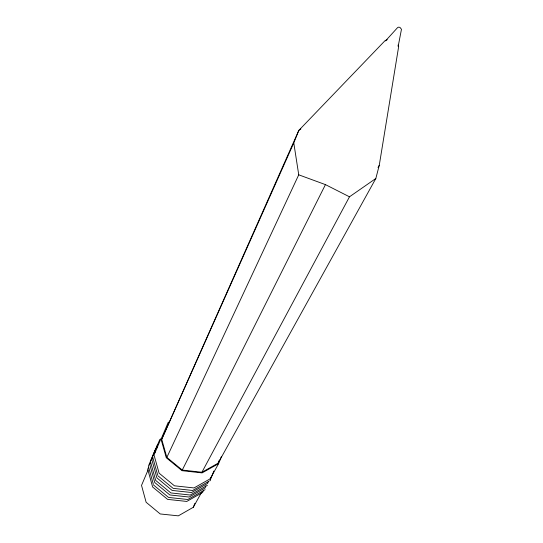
<?xml version="1.0" encoding="UTF-8"?>
<svg xmlns="http://www.w3.org/2000/svg" width="543" height="543" viewBox="0 0 543 543"><rect width="100%" height="100%" fill="white"/><g stroke="black" fill="none" stroke-linecap="round" stroke-linejoin="round"><path stroke-width="0.81" d="M148.334 466.267L155.529 449.102M150.425 461.55L157.667 444.283M152.549 456.758L159.832 439.396M387.247 39.714L385.075 40.623L298.82 130.401L161.719 439.301L166.85 457.41L182.258 470.068L201.915 472.261L218.096 463.206L375.824 178.504L379.252 165.337L398.657 46.569L398.026 45.055M398.148 46.481L401.474 29.268L399.947 27.388L398.643 27.15L397.619 27.571L385.489 40.935M210.175 480.365L213.827 471.059M218.096 463.206L219.284 460.179M161.027 438.52L154.029 455.041L159.092 473.163L174.418 485.802L194.014 487.94L210.175 478.817L218.598 463.654L221.32 456.711M203.537 490.098L202.614 492.44L186.772 501.433L167.604 499.384L152.637 487.01L147.723 469.22L148.707 466.899M206.007 485.646L205.078 488.008L189.134 497.042L169.823 494.965L154.741 482.503L149.78 464.604L150.764 462.269M208.498 481.186L207.609 483.446L191.557 492.528L172.104 490.417L156.9 477.867L151.884 459.86L152.834 457.62M210.175 478.817L210.772 477.304M148.069 469.946L141.526 485.401L146.121 502.261L160.219 513.956L178.314 515.85L193.308 507.277L194.849 503.381M161.719 439.301L293.783 142.897L298.82 130.401L300.863 128.983M155.054 452.394L155.678 450.785M156.947 447.907L157.585 446.414M205.078 489.508L204.473 490.248M166.85 457.41L298.738 174.819L293.783 142.897M182.258 470.068L325.44 184.62L349.475 196.804L375.824 178.504M201.915 472.261L349.475 196.804M378.023 167.563L379.252 165.337M193.308 507.277L201.453 492.555M210.066 480.596L209.754 480.983M207.365 485.401L206.992 485.72M203.7 490.485L187.81 499.506L168.581 497.442L153.56 485.028M206.204 485.971L190.213 495.026L170.841 492.935L155.705 480.433L150.723 462.487M208.756 481.383L192.656 490.478L173.136 488.354L157.877 475.77M218.598 463.654L202.084 472.899L182.014 470.666L166.28 457.735L161.047 439.246L168.167 422.44L169.606 421.673M298.738 174.819L325.44 184.62M152.841 457.708L157.66 474.982M148.626 467.19L153.336 484.22"/></g></svg>
